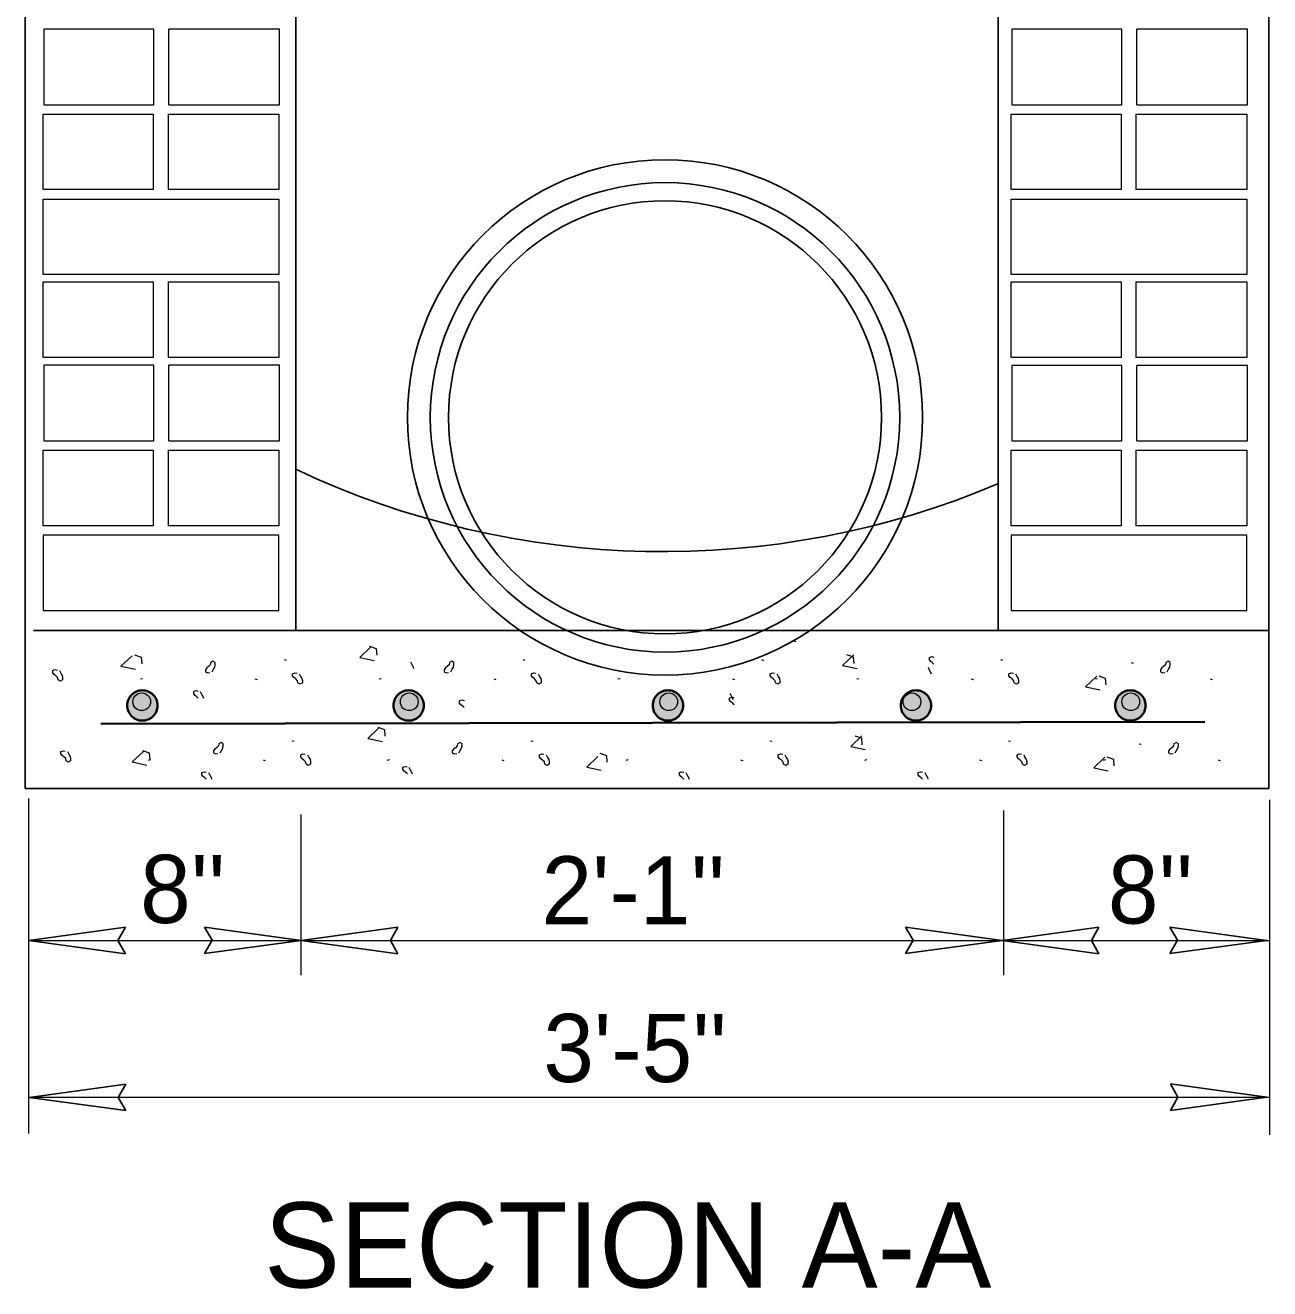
# Model space of a CAD drawing. Extents: x 385 to 753, y -129 to 142.
# Drawn here: x 646.72 to 668.65, y 46.59 to 68.86 of the extents above; entities that cross this region are included whole.
import ezdxf

# ---------------------------------------------------------------- set-up
doc = ezdxf.new("R2010")
doc.units = 0
doc.header["$LTSCALE"] = 0.48
doc.linetypes.add('DOT_DASHED', pattern=[7.7, 5, -1.2, 0.3, -1.2])
doc.layers.add('1', color=7, linetype='Continuous', lineweight=13)
doc.layers.add('10', color=7, linetype='Continuous')

msp = doc.modelspace()

# ---------------------------------------------------------------- hatches: boundary and pattern name
at = {"layer": '1'}
for points in [[(649.0517, 56.8698, 1), (648.5168, 56.8698, 1)], [(648.9281, 56.9354, 1), (648.6164, 56.9354, 1)], [(653.2095, 56.8698, 1), (653.7444, 56.8698, 1)], [(653.3307, 56.9354, 1), (653.6425, 56.9354, 1)], [(658.314, 56.8698, 1), (657.7791, 56.8698, 1)], [(658.2163, 56.9354, 1), (657.9045, 56.9354, 1)], [(662.6852, 56.8698, 1), (662.1503, 56.8698, 1)], [(662.5031, 56.9354, 1), (662.1914, 56.9354, 1)], [(665.9291, 56.8698, 1), (666.464, 56.8698, 1)], [(666.0484, 56.9354, 1), (666.3601, 56.9354, 1)]]:
    msp.add_hatch(color=256, dxfattribs=at).paths.add_polyline_path(points)

# ---------------------------------------------------------------- linework, layer by layer
at = {"layer": '1', "lineweight": 25}
for p, q in [((663.8694, 58.1887), (663.8694, 81.3622)), ((646.7201, 55.4057), (646.7201, 76.3262)), ((651.4875, 58.1887), (651.4875, 76.3262)), ((668.6368, 55.4057), (668.6368, 76.3262)), ((646.8652, 58.1887), (668.6368, 58.1887)), ((646.7201, 55.4057), (668.6368, 55.4057)), ((646.7827, 52.7288), (648.4857, 52.9628)), ((651.5825, 52.7305), (649.8795, 52.9645)), ((651.5832, 52.7288), (653.2862, 52.9628)), ((663.9368, 52.7305), (662.2338, 52.9645)), ((663.9375, 52.7288), (665.6405, 52.9628)), ((668.5966, 52.7305), (666.8936, 52.9645)), ((646.7827, 52.7288), (648.4857, 52.4948)), ((651.5825, 52.7305), (649.8795, 52.4965)), ((651.5832, 52.7288), (653.2862, 52.4948)), ((663.9368, 52.7305), (662.2338, 52.4965)), ((663.9375, 52.7288), (665.6405, 52.4948)), ((668.5966, 52.7305), (666.8936, 52.4965)), ((646.7888, 49.9639), (648.4918, 50.1979)), ((668.6042, 49.9656), (666.9013, 50.1996)), ((646.7888, 49.9639), (648.4918, 49.7299)), ((668.6042, 49.9656), (666.9013, 49.7316))]:
    msp.add_line(p, q, dxfattribs=at)
at = {"layer": '1'}
for p, q in [((648.9869, 67.4573), (648.9869, 68.7875)), ((649.2501, 67.4573), (649.2501, 68.7875)), ((666.0453, 67.4573), (666.0453, 68.7874)), ((666.3085, 67.4573), (666.3085, 68.7874)), ((648.9731, 67.2912), (648.9731, 65.961)), ((649.2362, 67.2912), (649.2362, 65.961)), ((666.0315, 67.2911), (666.0315, 65.9609)), ((666.2947, 67.2911), (666.2947, 65.9609)), ((648.973, 64.3329), (648.973, 63.0027)), ((649.2362, 64.3329), (649.2362, 63.0027)), ((666.0314, 64.3328), (666.0314, 63.0027)), ((666.2946, 64.3328), (666.2946, 63.0027)), ((648.9868, 61.5339), (648.9868, 62.8641)), ((649.25, 61.5339), (649.25, 62.8641)), ((666.0453, 61.5338), (666.0453, 62.864)), ((666.3084, 61.5338), (666.3084, 62.864)), ((648.973, 61.3678), (648.973, 60.0376)), ((649.2362, 61.3678), (649.2362, 60.0376)), ((666.0314, 61.3677), (666.0314, 60.0375)), ((666.2946, 61.3677), (666.2946, 60.0375)), ((646.7823, 49.3253), (646.7823, 55.2312)), ((663.9648, 52.1182), (663.9648, 55.0164)), ((668.6526, 49.3027), (668.6526, 55.2086)), ((651.5828, 52.1182), (651.5828, 54.9501)), ((646.7885, 49.9647), (668.6526, 49.9647))]:
    msp.add_line(p, q, dxfattribs=at)
at = {"layer": '1', "lineweight": 35}
msp.add_line((648.0518, 56.5471), (667.5082, 56.5845), dxfattribs=at)
at = {"layer": '1'}
for points in [[(648.9869, 68.7875), (647.0483, 68.7875), (647.0483, 67.4573), (648.9869, 67.4573)], [(649.2501, 67.4573), (651.2025, 67.4573), (651.2025, 68.7875), (649.2501, 68.7875)], [(666.0453, 68.7874), (664.1068, 68.7874), (664.1068, 67.4573), (666.0453, 67.4573)], [(666.3085, 67.4573), (668.2609, 67.4573), (668.2609, 68.7874), (666.3085, 68.7874)], [(648.9731, 65.961), (647.0345, 65.961), (647.0345, 67.2912), (648.9731, 67.2912)], [(649.2362, 67.2912), (651.1887, 67.2912), (651.1887, 65.961), (649.2362, 65.961)], [(666.0315, 65.9609), (664.0929, 65.9609), (664.0929, 67.2911), (666.0315, 67.2911)], [(666.2947, 67.2911), (668.2471, 67.2911), (668.2471, 65.9609), (666.2947, 65.9609)], [(648.973, 63.0027), (647.0344, 63.0027), (647.0344, 64.3329), (648.973, 64.3329)], [(649.2362, 64.3329), (651.1886, 64.3329), (651.1886, 63.0027), (649.2362, 63.0027)], [(666.0314, 63.0027), (664.0928, 63.0027), (664.0928, 64.3328), (666.0314, 64.3328)], [(666.2946, 64.3328), (668.247, 64.3328), (668.247, 63.0027), (666.2946, 63.0027)], [(648.9868, 62.8641), (647.0482, 62.8641), (647.0482, 61.5339), (648.9868, 61.5339)], [(649.25, 61.5339), (651.2024, 61.5339), (651.2024, 62.8641), (649.25, 62.8641)], [(666.0453, 62.864), (664.1067, 62.864), (664.1067, 61.5338), (666.0453, 61.5338)], [(666.3084, 61.5338), (668.2608, 61.5338), (668.2608, 62.864), (666.3084, 62.864)], [(648.973, 60.0376), (647.0344, 60.0376), (647.0344, 61.3678), (648.973, 61.3678)], [(649.2362, 61.3678), (651.1886, 61.3678), (651.1886, 60.0376), (649.2362, 60.0376)], [(666.0314, 60.0375), (664.0928, 60.0375), (664.0928, 61.3677), (666.0314, 61.3677)], [(666.2946, 61.3677), (668.247, 61.3677), (668.247, 60.0375), (666.2946, 60.0375)], [(652.8107, 57.9024), (652.6157, 57.7152), (652.8714, 57.6617)], [(652.9206, 57.7578), (652.9118, 57.8708), (652.7948, 57.9099)], [(660.2655, 58.0082), (660.3022, 57.9988), (660.3032, 57.9977)], [(648.6015, 57.7476), (648.4066, 57.5603), (648.6622, 57.5069)], [(648.7779, 57.6032), (648.7692, 57.7162), (648.6521, 57.7552)], [(651.2805, 57.6773), (651.3172, 57.668), (651.3182, 57.6669)], [(655.4887, 57.6773), (655.5253, 57.668), (655.5263, 57.6669)], [(659.6968, 57.6773), (659.7335, 57.668), (659.7345, 57.6669)], [(661.3206, 57.7619), (661.1257, 57.5747), (661.3813, 57.5212)], [(661.3276, 57.608), (661.3188, 57.721), (661.2017, 57.7601)], [(662.7346, 57.5983), (662.7105, 57.6223), (662.6793, 57.6458), (662.6559, 57.677), (662.656, 57.7159), (662.695, 57.7316), (662.7338, 57.7238)], [(663.905, 57.6773), (663.9417, 57.668), (663.9427, 57.6669)], [(647.3217, 57.4863), (647.3452, 57.4395), (647.3686, 57.4006), (647.3765, 57.3616), (647.3764, 57.3225), (647.3374, 57.2992), (647.2985, 57.3225), (647.2906, 57.3616), (647.2594, 57.3927), (647.2283, 57.4162), (647.2048, 57.4473), (647.2049, 57.4862), (647.2439, 57.5019), (647.2827, 57.4942)], [(650.0117, 57.4615), (650.0352, 57.5082), (650.0585, 57.5472), (650.0664, 57.5862), (650.0663, 57.6252), (650.0273, 57.6487), (649.9883, 57.6252), (649.9805, 57.5862), (649.9494, 57.5551), (649.9181, 57.5316), (649.8947, 57.5005), (649.8947, 57.4613), (649.9338, 57.4457), (649.9728, 57.4537)], [(651.5486, 57.4302), (651.572, 57.3833), (651.5954, 57.3444), (651.6033, 57.3054), (651.6033, 57.2663), (651.5643, 57.243), (651.5253, 57.2663), (651.5174, 57.3054), (651.4862, 57.3365), (651.4551, 57.36), (651.4317, 57.3912), (651.4317, 57.4301), (651.4707, 57.4457), (651.5096, 57.438)], [(653.5113, 57.6382), (653.5348, 57.5913), (653.5582, 57.5524), (653.5647, 57.5205)], [(654.2198, 57.4615), (654.2433, 57.5082), (654.2667, 57.5472), (654.2746, 57.5862), (654.2745, 57.6252), (654.2355, 57.6487), (654.1965, 57.6252), (654.1887, 57.5862), (654.1576, 57.5551), (654.1263, 57.5316), (654.1029, 57.5005), (654.1029, 57.4613), (654.1419, 57.4457), (654.1809, 57.4537)], [(655.7568, 57.4302), (655.7802, 57.3833), (655.8036, 57.3444), (655.8115, 57.3054), (655.8114, 57.2663), (655.7724, 57.243), (655.7335, 57.2663), (655.7256, 57.3054), (655.6944, 57.3365), (655.6632, 57.36), (655.6398, 57.3912), (655.6399, 57.4301), (655.6789, 57.4457), (655.7178, 57.438)], [(659.9649, 57.4302), (659.9883, 57.3833), (660.0118, 57.3444), (660.0197, 57.3054), (660.0196, 57.2663), (659.9806, 57.243), (659.9417, 57.2663), (659.9338, 57.3054), (659.9026, 57.3365), (659.8714, 57.36), (659.848, 57.3912), (659.8481, 57.4301), (659.8871, 57.4457), (659.9259, 57.438)], [(662.6299, 57.5445), (662.6533, 57.4977), (662.6767, 57.4587), (662.6832, 57.4268)], [(664.1731, 57.4302), (664.1965, 57.3833), (664.2199, 57.3444), (664.2278, 57.3054), (664.2278, 57.2663), (664.1888, 57.243), (664.1498, 57.2663), (664.1419, 57.3054), (664.1107, 57.3365), (664.0796, 57.36), (664.0562, 57.3912), (664.0562, 57.4301), (664.0952, 57.4457), (664.1341, 57.438)], [(666.2086, 57.6257), (666.2452, 57.6164), (666.2463, 57.6153)], [(666.8443, 57.4615), (666.8678, 57.5082), (666.8912, 57.5472), (666.8991, 57.5862), (666.899, 57.6252), (666.86, 57.6487), (666.821, 57.6252), (666.8132, 57.5862), (666.7821, 57.5551), (666.7507, 57.5316), (666.7274, 57.5005), (666.7274, 57.4613), (666.7664, 57.4457), (666.8054, 57.4537)], [(648.7494, 57.3377), (648.786, 57.347), (648.787, 57.3481)], [(650.7677, 57.3384), (650.8043, 57.3291), (650.8053, 57.328)], [(652.9576, 57.3377), (652.9942, 57.347), (652.9952, 57.3481)], [(654.9758, 57.3384), (655.0125, 57.3291), (655.0135, 57.328)], [(657.1658, 57.3377), (657.2023, 57.347), (657.2033, 57.3481)], [(659.184, 57.3384), (659.2207, 57.3291), (659.2217, 57.328)], [(661.3739, 57.3377), (661.4105, 57.347), (661.4115, 57.3481)], [(663.3922, 57.3384), (663.4288, 57.3291), (663.4298, 57.328)], [(665.6035, 57.388), (665.4086, 57.2007), (665.6642, 57.1473)], [(665.5821, 57.3377), (665.6187, 57.347), (665.6197, 57.3481)], [(665.7696, 57.234), (665.7608, 57.347), (665.6437, 57.3861)], [(667.6003, 57.3384), (667.637, 57.3291), (667.638, 57.328)], [(649.7671, 56.9982), (649.743, 57.0222), (649.7118, 57.0457), (649.6884, 57.0768), (649.6885, 57.1157), (649.7275, 57.1314), (649.7663, 57.1237)], [(649.8053, 57.1158), (649.8288, 57.069), (649.8522, 57.0301), (649.8587, 56.9982)], [(659.2122, 56.8838), (659.1882, 56.9078), (659.157, 56.9313), (659.1336, 56.9625), (659.1337, 57.0014), (659.1727, 57.0171), (659.2115, 57.0093)], [(659.1362, 57.0872), (659.1596, 57.0404), (659.183, 57.0015), (659.1895, 56.9696)], [(654.454, 56.8346), (654.4299, 56.8586), (654.3987, 56.8821), (654.3753, 56.9132), (654.3754, 56.9522), (654.4144, 56.9678), (654.4533, 56.9601)], [(660.4084, 56.5792), (660.4451, 56.5699), (660.4461, 56.5688)], [(652.9536, 56.4735), (652.7587, 56.2862), (653.0143, 56.2328)], [(653.0635, 56.3289), (653.0548, 56.4419), (652.9377, 56.481)], [(661.4635, 56.333), (661.2686, 56.1457), (661.5242, 56.0923)], [(661.4705, 56.1791), (661.4617, 56.2921), (661.3447, 56.3312)], [(650.1546, 56.0326), (650.1781, 56.0793), (650.2014, 56.1182), (650.2093, 56.1573), (650.2092, 56.1962), (650.1703, 56.2197), (650.1313, 56.1962), (650.1234, 56.1573), (650.0923, 56.1262), (650.061, 56.1027), (650.0377, 56.0716), (650.0377, 56.0324), (650.0767, 56.0168), (650.1157, 56.0247)], [(651.4234, 56.2484), (651.4601, 56.2391), (651.4611, 56.238)], [(654.3628, 56.0326), (654.3863, 56.0793), (654.4096, 56.1182), (654.4175, 56.1573), (654.4174, 56.1962), (654.3784, 56.2197), (654.3394, 56.1962), (654.3316, 56.1573), (654.3005, 56.1262), (654.2692, 56.1027), (654.2458, 56.0716), (654.2458, 56.0324), (654.2848, 56.0168), (654.3238, 56.0247)], [(655.6316, 56.2484), (655.6682, 56.2391), (655.6693, 56.238)], [(659.8397, 56.2484), (659.8764, 56.2391), (659.8774, 56.238)], [(664.0479, 56.2484), (664.0846, 56.2391), (664.0856, 56.238)], [(666.3515, 56.1968), (666.3882, 56.1875), (666.3892, 56.1864)], [(666.9873, 56.0326), (667.0108, 56.0793), (667.0341, 56.1182), (667.042, 56.1573), (667.0419, 56.1962), (667.0029, 56.2197), (666.9639, 56.1962), (666.9561, 56.1573), (666.925, 56.1262), (666.8937, 56.1027), (666.8703, 56.0716), (666.8703, 56.0324), (666.9093, 56.0168), (666.9483, 56.0247)], [(647.4647, 56.0574), (647.4881, 56.0106), (647.5115, 55.9717), (647.5194, 55.9327), (647.5193, 55.8936), (647.4803, 55.8702), (647.4414, 55.8936), (647.4335, 55.9327), (647.4023, 55.9637), (647.3712, 55.9872), (647.3478, 56.0184), (647.3478, 56.0573), (647.3868, 56.073), (647.4257, 56.0652)], [(648.8016, 56.0615), (648.6067, 55.8742), (648.8623, 55.8208)], [(648.9208, 55.917), (648.9121, 56.03), (648.795, 56.0691)], [(648.8923, 55.9087), (648.9289, 55.9181), (648.9299, 55.9192)], [(650.9106, 55.9095), (650.9472, 55.9002), (650.9483, 55.8991)], [(651.6915, 56.0012), (651.7149, 55.9544), (651.7383, 55.9155), (651.7463, 55.8765), (651.7462, 55.8374), (651.7072, 55.8141), (651.6682, 55.8374), (651.6603, 55.8765), (651.6292, 55.9076), (651.598, 55.9311), (651.5746, 55.9622), (651.5747, 56.0012), (651.6137, 56.0168), (651.6525, 56.0091)], [(653.1005, 55.9087), (653.1371, 55.9181), (653.1381, 55.9192)], [(655.1187, 55.9095), (655.1554, 55.9002), (655.1564, 55.8991)], [(655.8997, 56.0012), (655.9231, 55.9544), (655.9465, 55.9155), (655.9544, 55.8765), (655.9543, 55.8374), (655.9153, 55.8141), (655.8764, 55.8374), (655.8685, 55.8765), (655.8373, 55.9076), (655.8062, 55.9311), (655.7827, 55.9622), (655.7828, 56.0012), (655.8218, 56.0168), (655.8607, 56.0091)], [(656.8099, 55.9689), (656.615, 55.7817), (656.8707, 55.7282)], [(656.9771, 55.8722), (656.9683, 55.9852), (656.8512, 56.0242)], [(657.3087, 55.9087), (657.3452, 55.9181), (657.3462, 55.9192)], [(659.3269, 55.9095), (659.3636, 55.9002), (659.3646, 55.8991)], [(660.1078, 56.0012), (660.1313, 55.9544), (660.1547, 55.9155), (660.1626, 55.8765), (660.1625, 55.8374), (660.1235, 55.8141), (660.0846, 55.8374), (660.0767, 55.8765), (660.0455, 55.9076), (660.0143, 55.9311), (659.9909, 55.9622), (659.991, 56.0012), (660.03, 56.0168), (660.0688, 56.0091)], [(661.5168, 55.9087), (661.5534, 55.9181), (661.5544, 55.9192)], [(663.5351, 55.9095), (663.5717, 55.9002), (663.5727, 55.8991)], [(664.316, 56.0012), (664.3394, 55.9544), (664.3628, 55.9155), (664.3707, 55.8765), (664.3707, 55.8374), (664.3317, 55.8141), (664.2927, 55.8374), (664.2848, 55.8765), (664.2537, 55.9076), (664.2225, 55.9311), (664.1991, 55.9622), (664.1992, 56.0012), (664.2382, 56.0168), (664.277, 56.0091)], [(665.7464, 55.9591), (665.5515, 55.7718), (665.8072, 55.7184)], [(665.725, 55.9087), (665.7616, 55.9181), (665.7626, 55.9192)], [(665.9125, 55.8051), (665.9037, 55.9181), (665.7867, 55.9572)], [(667.7432, 55.9095), (667.7799, 55.9002), (667.7809, 55.8991)], [(649.91, 55.5692), (649.8859, 55.5932), (649.8547, 55.6167), (649.8313, 55.6479), (649.8314, 55.6868), (649.8704, 55.7025), (649.9092, 55.6947)], [(649.9483, 55.6869), (649.9717, 55.6401), (649.9951, 55.6012), (650.0016, 55.5692)], [(653.4538, 55.6629), (653.4298, 55.6869), (653.3986, 55.7104), (653.3752, 55.7416), (653.3752, 55.7805), (653.4142, 55.7962), (653.4531, 55.7884)], [(653.4828, 55.7806), (653.5062, 55.7338), (653.5296, 55.6948), (653.5361, 55.6629)], [(658.3263, 55.5692), (658.3022, 55.5932), (658.2711, 55.6167), (658.2477, 55.6479), (658.2477, 55.6868), (658.2867, 55.7025), (658.3256, 55.6947)], [(658.3646, 55.6869), (658.388, 55.6401), (658.4114, 55.6012), (658.4179, 55.5692)], [(662.5345, 55.5692), (662.5104, 55.5932), (662.4792, 55.6167), (662.4558, 55.6479), (662.4559, 55.6868), (662.4949, 55.7025), (662.5337, 55.6947)], [(662.5727, 55.6869), (662.5962, 55.6401), (662.6196, 55.6012), (662.6261, 55.5692)], [(646.7823, 52.7297), (651.5828, 52.7297), (663.9372, 52.7297), (668.6526, 52.7297)]]:
    msp.add_lwpolyline(points, dxfattribs=at)
for points in [[(647.0345, 65.7947), (651.1887, 65.7947), (651.1887, 64.4646), (647.0345, 64.4646)], [(664.0929, 65.7947), (668.2471, 65.7947), (668.2471, 64.4645), (664.0929, 64.4645)], [(647.0344, 58.5412), (651.1886, 58.5412), (651.1886, 59.8713), (647.0344, 59.8713)], [(664.0928, 58.5411), (668.247, 58.5411), (668.247, 59.8712), (664.0928, 59.8712)]]:
    msp.add_lwpolyline(points, close=True, dxfattribs=at)
at = {"layer": '1', "lineweight": 25}
for points in [[(648.4857, 52.9628), (648.3539, 52.7264), (648.4857, 52.4948)], [(649.8795, 52.4965), (650.0113, 52.7329), (649.8795, 52.9645)], [(653.2862, 52.9628), (653.1544, 52.7264), (653.2862, 52.4948)], [(662.2338, 52.4965), (662.3656, 52.7329), (662.2338, 52.9645)], [(665.6405, 52.9628), (665.5087, 52.7264), (665.6405, 52.4948)], [(666.8936, 52.4965), (667.0253, 52.7329), (666.8936, 52.9645)], [(648.4918, 50.1979), (648.3601, 49.9615), (648.4918, 49.7299)], [(666.9013, 49.7316), (667.033, 49.968), (666.9013, 50.1996)]]:
    msp.add_lwpolyline(points, dxfattribs=at)
for radius in [4.5403, 4.1363, 3.8158]:
    msp.add_circle((657.9952, 61.9472), radius, dxfattribs=at)
at = {"layer": '1', "linetype": 'DOT_DASHED', "lineweight": 35}
for centre in [(648.7842, 56.8698), (653.4769, 56.8698), (658.0466, 56.8698), (662.4177, 56.8698), (666.1966, 56.8698)]:
    msp.add_circle(centre, 0.2675, dxfattribs=at)
at = {"layer": '1'}
for centre in [(648.7722, 56.9354), (653.4866, 56.9354), (658.0604, 56.9354), (662.3473, 56.9354), (666.2043, 56.9354)]:
    msp.add_circle(centre, 0.1559, dxfattribs=at)
at = {"layer": '1', "lineweight": 25}
msp.add_arc((657.9602, 74.7376), 15.1573, 244.72062, 292.94591, dxfattribs=at)

# ---------------------------------------------------------------- texts
at = {"layer": '10'}
for s, height, p in [("8''", 1.2, (648.7442, 53.0371)), ("2'-1''", 1.2, (655.8183, 53.0123)), ("8''", 1.2, (665.7997, 53.0265)), ("3'-5''", 1.2, (655.8501, 50.2345)), ('SECTION A-A', 1.5, (650.9303, 46.6128))]:
    msp.add_text(s, height=height, dxfattribs=at).set_placement(p)

doc.saveas('drawing.dxf')
